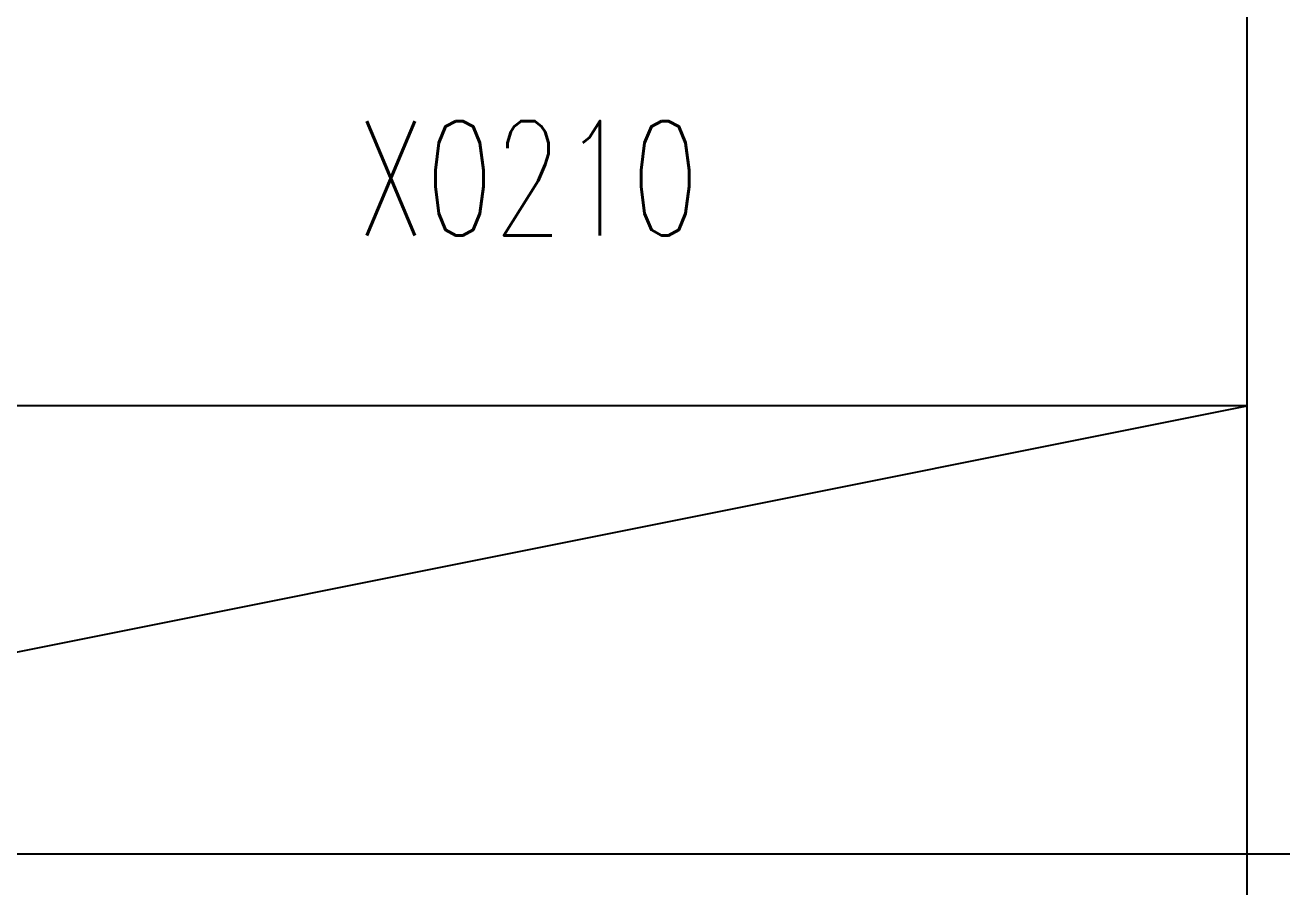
# Model space of a CAD drawing. Extents: x 93518 to 937116, y -359949 to 58022.
# Drawn here: x 756982 to 758946, y -120226 to -118880 of the extents above; entities that cross this region are included whole.
import ezdxf

# ---------------------------------------------------------------- set-up
doc = ezdxf.new("R2010")
doc.units = 0
doc.header["$LTSCALE"] = 1000
doc.header["$MEASUREMENT"] = 0
doc.layers.get('0').update_dxf_attribs({"color": 8, "linetype": 'CONTINUOUS'})
doc.layers.add('PUB_TEXT', color=8, linetype='CONTINUOUS')
doc.styles.add('HZ', font='geditxt.shx', dxfattribs={"width": 0.8, "bigfont": 'dxt.shx'})

msp = doc.modelspace()

# ---------------------------------------------------------------- linework, layer by layer
at = {"color": 2}
for p, q in [((758891.4, -121574.9), (758891.4, -117574.9)), ((758891.4, -119474.9), (749891.4, -119474.9)), ((767891.4, -120174.9), (750891.4, -120174.9))]:
    msp.add_line(p, q, dxfattribs=at)
at = {"color": 1}
msp.add_line((755391.4, -120174.9), (758891.4, -119474.9), dxfattribs=at)

# ---------------------------------------------------------------- texts
at = {"layer": 'PUB_TEXT', "style": 'HZ', "width": 0.7}
msp.add_text('X0210', height=178.56, dxfattribs=at).set_placement((757499.9, -119208.6))

doc.saveas('drawing.dxf')
